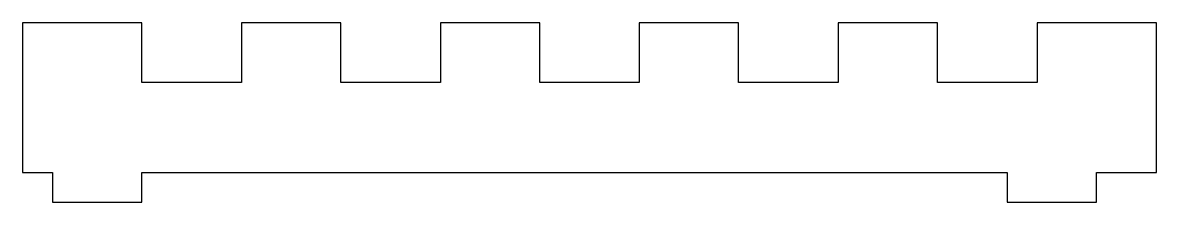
# Model space of a CAD drawing. Header units: millimetres. Extents: x 73287 to 73465, y 33490 to 33518.
import ezdxf

# ---------------------------------------------------------------- set-up
doc = ezdxf.new("R2010")
doc.units = ezdxf.units.MM

msp = doc.modelspace()

# ---------------------------------------------------------------- linework, layer by layer
msp.add_lwpolyline([(73464.96, 33517.89), (73454.02, 33517.89), (73446.21, 33517.89), (73446.21, 33508.51), (73430.58, 33508.51), (73430.58, 33508.51), (73430.58, 33517.89), (73414.96, 33517.89), (73414.96, 33508.51), (73399.33, 33508.51), (73399.33, 33517.89), (73399.33, 33517.89), (73383.71, 33517.89), (73383.71, 33508.51), (73368.08, 33508.51), (73368.08, 33517.89), (73368.08, 33517.89), (73352.46, 33517.89), (73352.46, 33508.51), (73336.83, 33508.51), (73336.83, 33517.89), (73336.83, 33517.89), (73321.21, 33517.89), (73321.21, 33508.51), (73305.58, 33508.51), (73305.58, 33508.51), (73305.58, 33517.89), (73305.58, 33517.89), (73286.83, 33517.89), (73286.83, 33494.45), (73291.52, 33494.45), (73291.52, 33489.76), (73305.58, 33489.76), (73305.58, 33494.45), (73441.52, 33494.45), (73441.52, 33489.76), (73455.58, 33489.76), (73455.58, 33494.45), (73464.96, 33494.45)], close=True)

doc.saveas('drawing.dxf')
